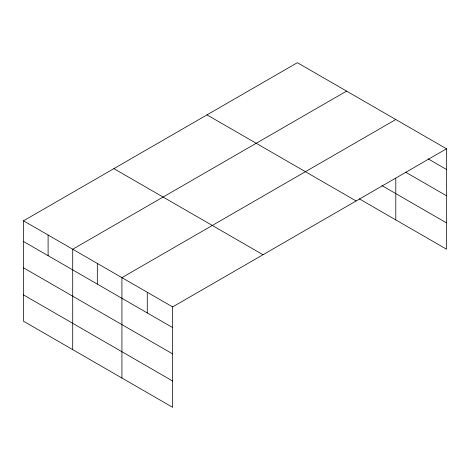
<?xml version="1.0" encoding="UTF-8"?>
<svg xmlns="http://www.w3.org/2000/svg" width="470" height="470" viewBox="0 0 470 470"><rect width="100%" height="100%" fill="white"/><g stroke="black" fill="none" stroke-linecap="round" stroke-linejoin="round"><path stroke-width="0.7" d="M23.5 220.818L172.625 306.91L172.625 407.308L23.5 321.21L23.5 220.818L297.375 62.692L446.5 148.79L446.5 249.182L359.203 198.787M346.584 91.104L72.709 249.229L72.709 349.621M395.799 119.515L121.924 277.641L121.924 378.033M172.625 306.91L446.5 148.79M428.123 158.854L446.5 169.464M405.939 172.355L446.5 195.773M381.916 185.591L446.5 222.88M206.994 114.874L356.119 200.972M113.881 168.636L263.006 254.734M23.5 241.486L172.625 327.584M23.5 267.794L172.625 353.892M23.5 294.901L172.625 381M395.799 178.218L395.799 219.913M147.275 292.275L147.275 312.95M97.319 263.435L97.319 284.103M48.105 235.024L48.105 255.692"/></g></svg>
